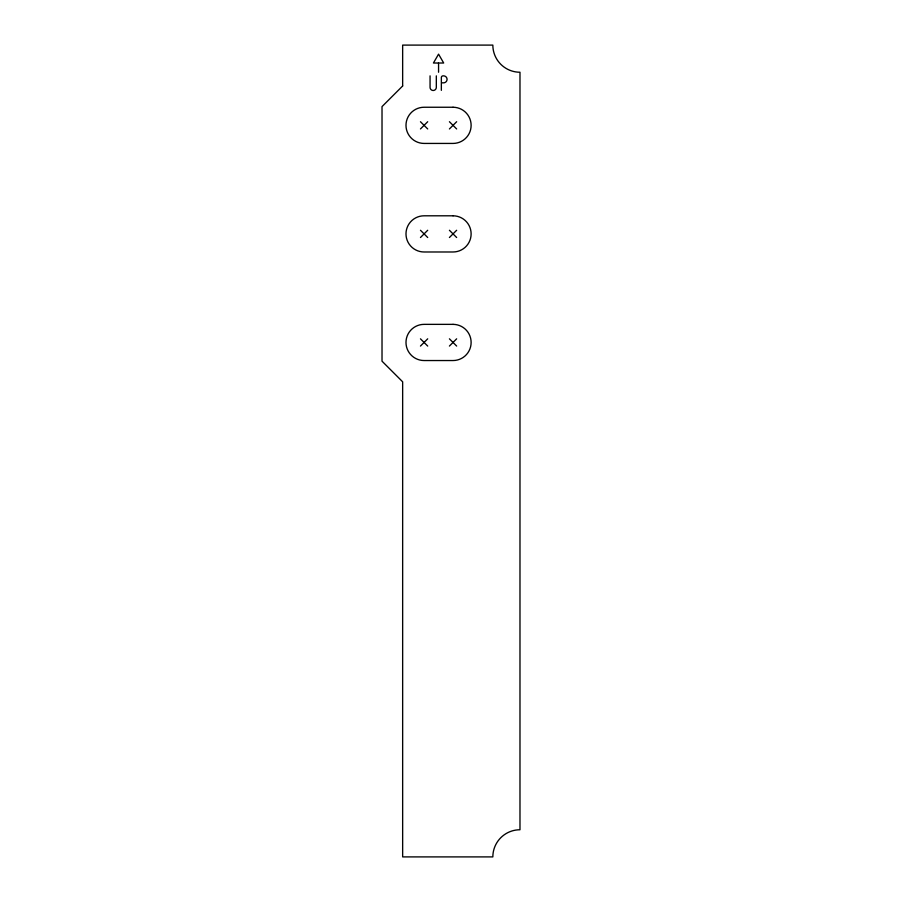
<?xml version="1.0" encoding="UTF-8"?>
<svg xmlns="http://www.w3.org/2000/svg" width="902" height="902" viewBox="0 0 902 902"><rect width="100%" height="100%" fill="white"/><g stroke="black" fill="none" stroke-linecap="round" stroke-linejoin="round"><path stroke-width="1.35" d="M420.467 128.952L427.706 121.725M449.421 128.952L456.649 121.725M420.467 237.508L427.706 230.269M449.421 237.508L456.649 230.269M420.467 346.064L427.706 338.825M449.421 346.064L456.649 338.825M438.203 63.016L433.434 63.016L438.564 54.143L443.683 63.016L438.564 63.016L438.564 72.239M441.709 82.837L443.57 82.837A3.484 3.484 0 0 0 447.065 79.342A3.484 3.484 0 0 0 443.57 75.858L443.04 75.858A1.691 1.691 0 0 0 441.349 77.549L441.349 90.335M449.421 121.725L456.649 128.952M420.467 121.725L427.706 128.952M449.421 230.269L456.649 237.508M420.467 230.269L427.706 237.508M449.421 338.825L456.649 346.064M420.467 338.825L427.706 346.064M436.32 75.858L436.32 87.359A3.134 3.134 0 0 1 433.185 90.493A3.134 3.134 0 0 1 430.062 87.359L430.062 75.858M402.653 85.983L382.02 106.605L382.02 361.183L402.653 381.805L402.653 856.9L492.842 856.9A27.139 27.139 0 0 1 519.98 829.761L519.98 72.239A27.139 27.139 0 0 1 492.842 45.1L402.653 45.1L402.653 85.983M453.041 107.248L424.087 107.248A18.096 18.096 0 0 0 405.99 125.344A18.096 18.096 0 0 0 424.087 143.429L453.041 143.429A18.096 18.096 0 0 0 471.126 125.344A18.096 18.096 0 0 0 453.041 107.248M453.041 215.803L424.087 215.803A18.096 18.096 0 0 0 405.99 233.889A18.096 18.096 0 0 0 424.087 251.985L453.041 251.985A18.096 18.096 0 0 0 471.126 233.889A18.096 18.096 0 0 0 453.041 215.803M453.041 324.359L424.087 324.359A18.096 18.096 0 0 0 405.99 342.444A18.096 18.096 0 0 0 424.087 360.541L453.041 360.541A18.096 18.096 0 0 0 471.126 342.444A18.096 18.096 0 0 0 453.041 324.359"/></g></svg>
